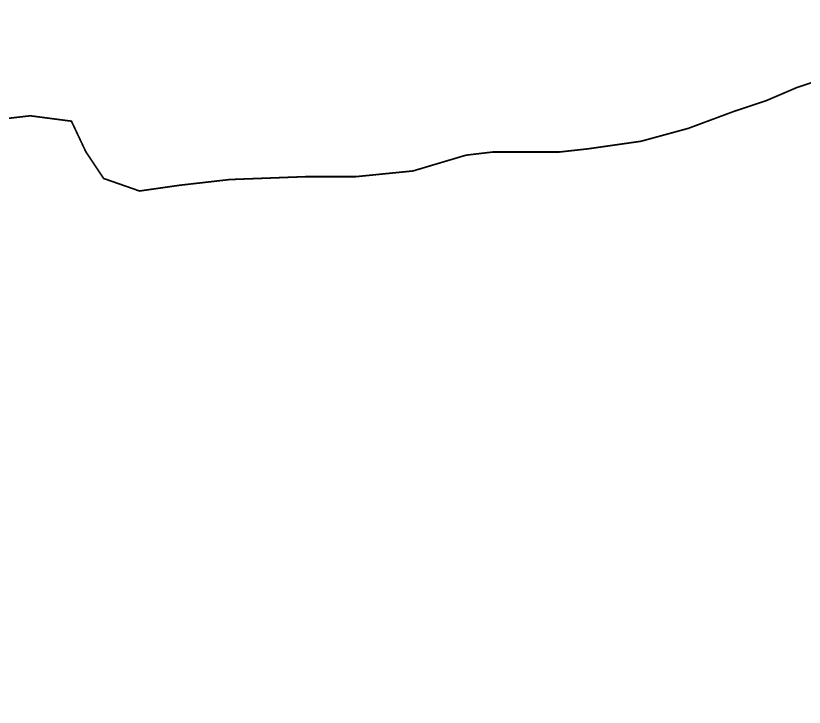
# Model space of a CAD drawing. Header units: inches. Extents: x -3368894 to 5148796, y 84 to 10864301.
# Drawn here: x 502898.12 to 502921.43, y 4346438.35 to 4346458.78 of the extents above; entities that cross this region are included whole.
import ezdxf

# ---------------------------------------------------------------- set-up
doc = ezdxf.new("R2010")
doc.units = ezdxf.units.IN
doc.header["$MEASUREMENT"] = 0
doc.layers.add('cm_quote', color=174, linetype='Continuous', lineweight=0)
doc.layers.add('cp_limite laguna_linea', color=252, linetype='Continuous', lineweight=9)
doc.styles.get("Standard").update_dxf_attribs({"font": 'GOTHIC.TTF'})
doc.dimstyles.new('Quote 200', dxfattribs={"dimtxt": 0.5, "dimasz": 0.2, "dimexe": 1.25, "dimexo": 0.625, "dimgap": 0.2, "dimtad": 1, "dimzin": 1, "dimtxsty": 'Standard', "dimblk": 'ARCHTICK', "dimcen": 2.5, "dimse1": 1, "dimse2": 1, "dimazin": 0, "dimtfac": 1, "dimtmove": 0, "dimatfit": 3, "dimldrblk": 'NONE', "dimfxl": 1, "dimlwd": 0, "dimarcsym": 0})

# ---------------------------------------------------------------- blocks, each defined once
blk = doc.blocks.new('_ArchTick')
at = {"color": 0, "linetype": 'ByBlock', "const_width": 0.15}
blk.add_lwpolyline([(-0.5, -0.5), (0.5, 0.5)], dxfattribs=at)
blk = doc.blocks.new('*D263')
at = {"layer": 'cm_quote', "color": 0, "lineweight": 0, "transparency": 16777216}
for p, q in [((-3368891.703, 8689622.26), (-929594.242, 10864300.067)), ((-3368894.34, 8689619.909), (-3368891.703, 8689622.26))]:
    blk.add_line(p, q, dxfattribs=at)
at = {"layer": 'DEFPOINTS', "color": 0, "transparency": 16777216}
for p in [(-3368891.703, 8689622.26), (503231.569, 4346330.378), (503228.933, 4346328.028)]:
    blk.add_point(p, dxfattribs=at)
at = {"layer": 'cm_quote', "color": 0, "lineweight": 0, "transparency": 16777216, "xscale": 0.2, "yscale": 0.2, "zscale": 0.2}
for p, rotation in [((-3368891.703, 8689622.26), 41.71758129249201), ((-3368894.34, 8689619.909), 221.717581292492)]:
    blk.add_blockref('_ArchTick', p, dxfattribs=dict(at, rotation=rotation))
at = {"layer": 'cm_quote', "color": 0, "transparency": 16777216, "insert": (-929595.199, 10864299.865), "char_height": 0.5, "attachment_point": 5, "rotation": 41.7176}
blk.add_mtext('3,53', dxfattribs=at)
blk = doc.blocks.new('_None')

msp = doc.modelspace()

# ---------------------------------------------------------------- linework, layer by layer
at = {"layer": 'cp_limite laguna_linea', "lineweight": 18, "const_width": 0.05}
msp.add_lwpolyline([(502897.177, 4346455.664), (502898.553, 4346455.823), (502899.77, 4346455.664), (502900.194, 4346454.765), (502900.723, 4346453.971), (502901.781, 4346453.601), (502902.967, 4346453.77), (502904.448, 4346453.939), (502906.692, 4346454.024), (502908.174, 4346454.024), (502909.867, 4346454.193), (502911.433, 4346454.659), (502912.228, 4346454.753), (502913.467, 4346454.753), (502914.197, 4346454.753), (502915.054, 4346454.848), (502916.61, 4346455.071), (502918.007, 4346455.452), (502919.372, 4346455.96), (502920.325, 4346456.277), (502921.214, 4346456.658), (502922.071, 4346456.944)], dxfattribs=at)

# ---------------------------------------------------------------- dimensions: what is measured, and where the dimension line sits
at = {"layer": 'cm_quote'}
dim = msp.add_linear_dim(base=(-3368891.703, 8689622.26), p1=(503228.933, 4346328.028), p2=(503231.569, 4346330.378), angle=41.7176, dimstyle='Quote 200', dxfattribs=at)
dim.commit()
dim.dimension.update_dxf_attribs({"geometry": '*D263', "text_midpoint": (-929594.876, 10864299.502), "dimtype": 161})

doc.saveas('drawing.dxf')
